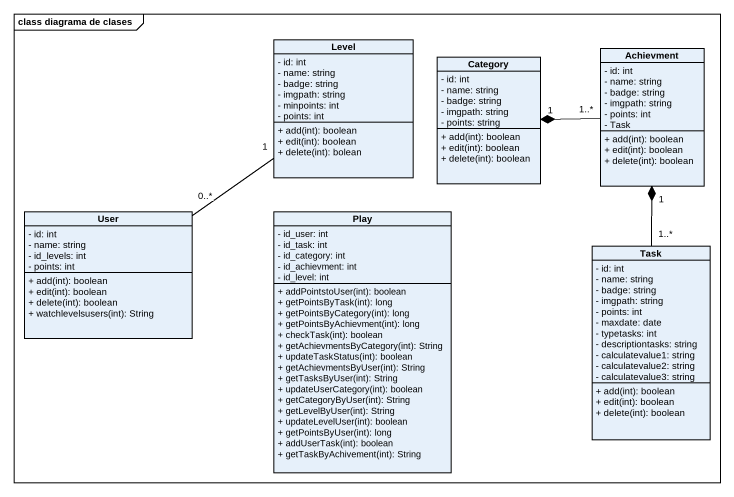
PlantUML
@startuml
mainframe class diagrama de clases
hide circle
hide empty members
skinparam classAttributeIconSize 0
class Level {
  - id: int
  - name: string
  - badge: string
  - imgpath: string
  - minpoints: int
  - points: int
  + add(int): boolean
  + edit(int): boolean
  + delete(int): bolean
}
class Category {
  - id: int
  - name: string
  - badge: string
  - imgpath: string
  - points: string
  + add(int): boolean
  + edit(int): boolean
  + delete(int): boolean
}
class Achievment {
  - id: int
  - name: string
  - badge: string
  - imgpath: string
  - points: int
  - Task
  + add(int): boolean
  + edit(int): boolean
  + delete(int): boolean
}
class User {
  - id: int
  - name: string
  - id_levels: int
  - points: int
  + add(int): boolean
  + edit(int): boolean
  + delete(int): boolean
  + watchlevelsusers(int): String
}
class Play {
  - id_user: int
  - id_task: int
  - id_category: int
  - id_achievment: int
  - id_level: int
  + addPointstoUser(int): boolean
  + getPointsByTask(int): long
  + getPointsByCategory(int): long
  + getPointsByAchievment(int): long
  + checkTask(int): boolean
  + getAchievmentsByCategory(int): String
  + updateTaskStatus(int): boolean
  + getAchievmentsByUser(int): String
  + getTasksByUser(int): String
  + updateUserCategory(int): boolean
  + getCategoryByUser(int): String
  + getLevelByUser(int): String
  + updateLevelUser(int): boolean
  + getPointsByUser(int): long
  + addUserTask(int): boolean
  + getTaskByAchivement(int): String
}
class Task {
  - id: int
  - name: string
  - badge: string
  - imgpath: string
  - points: int
  - maxdate: date
  - typetasks: int
  - descriptiontasks: string
  - calculatevalue1: string
  - calculatevalue2: string
  - calculatevalue3: string
  + add(int): boolean
  + edit(int): boolean
  + delete(int): boolean
}
Achievment "1..*" -left-* "1" Category
User "0..*" -up- "1" Level
Task "1..*" -up-* "1" Achievment
@enduml
